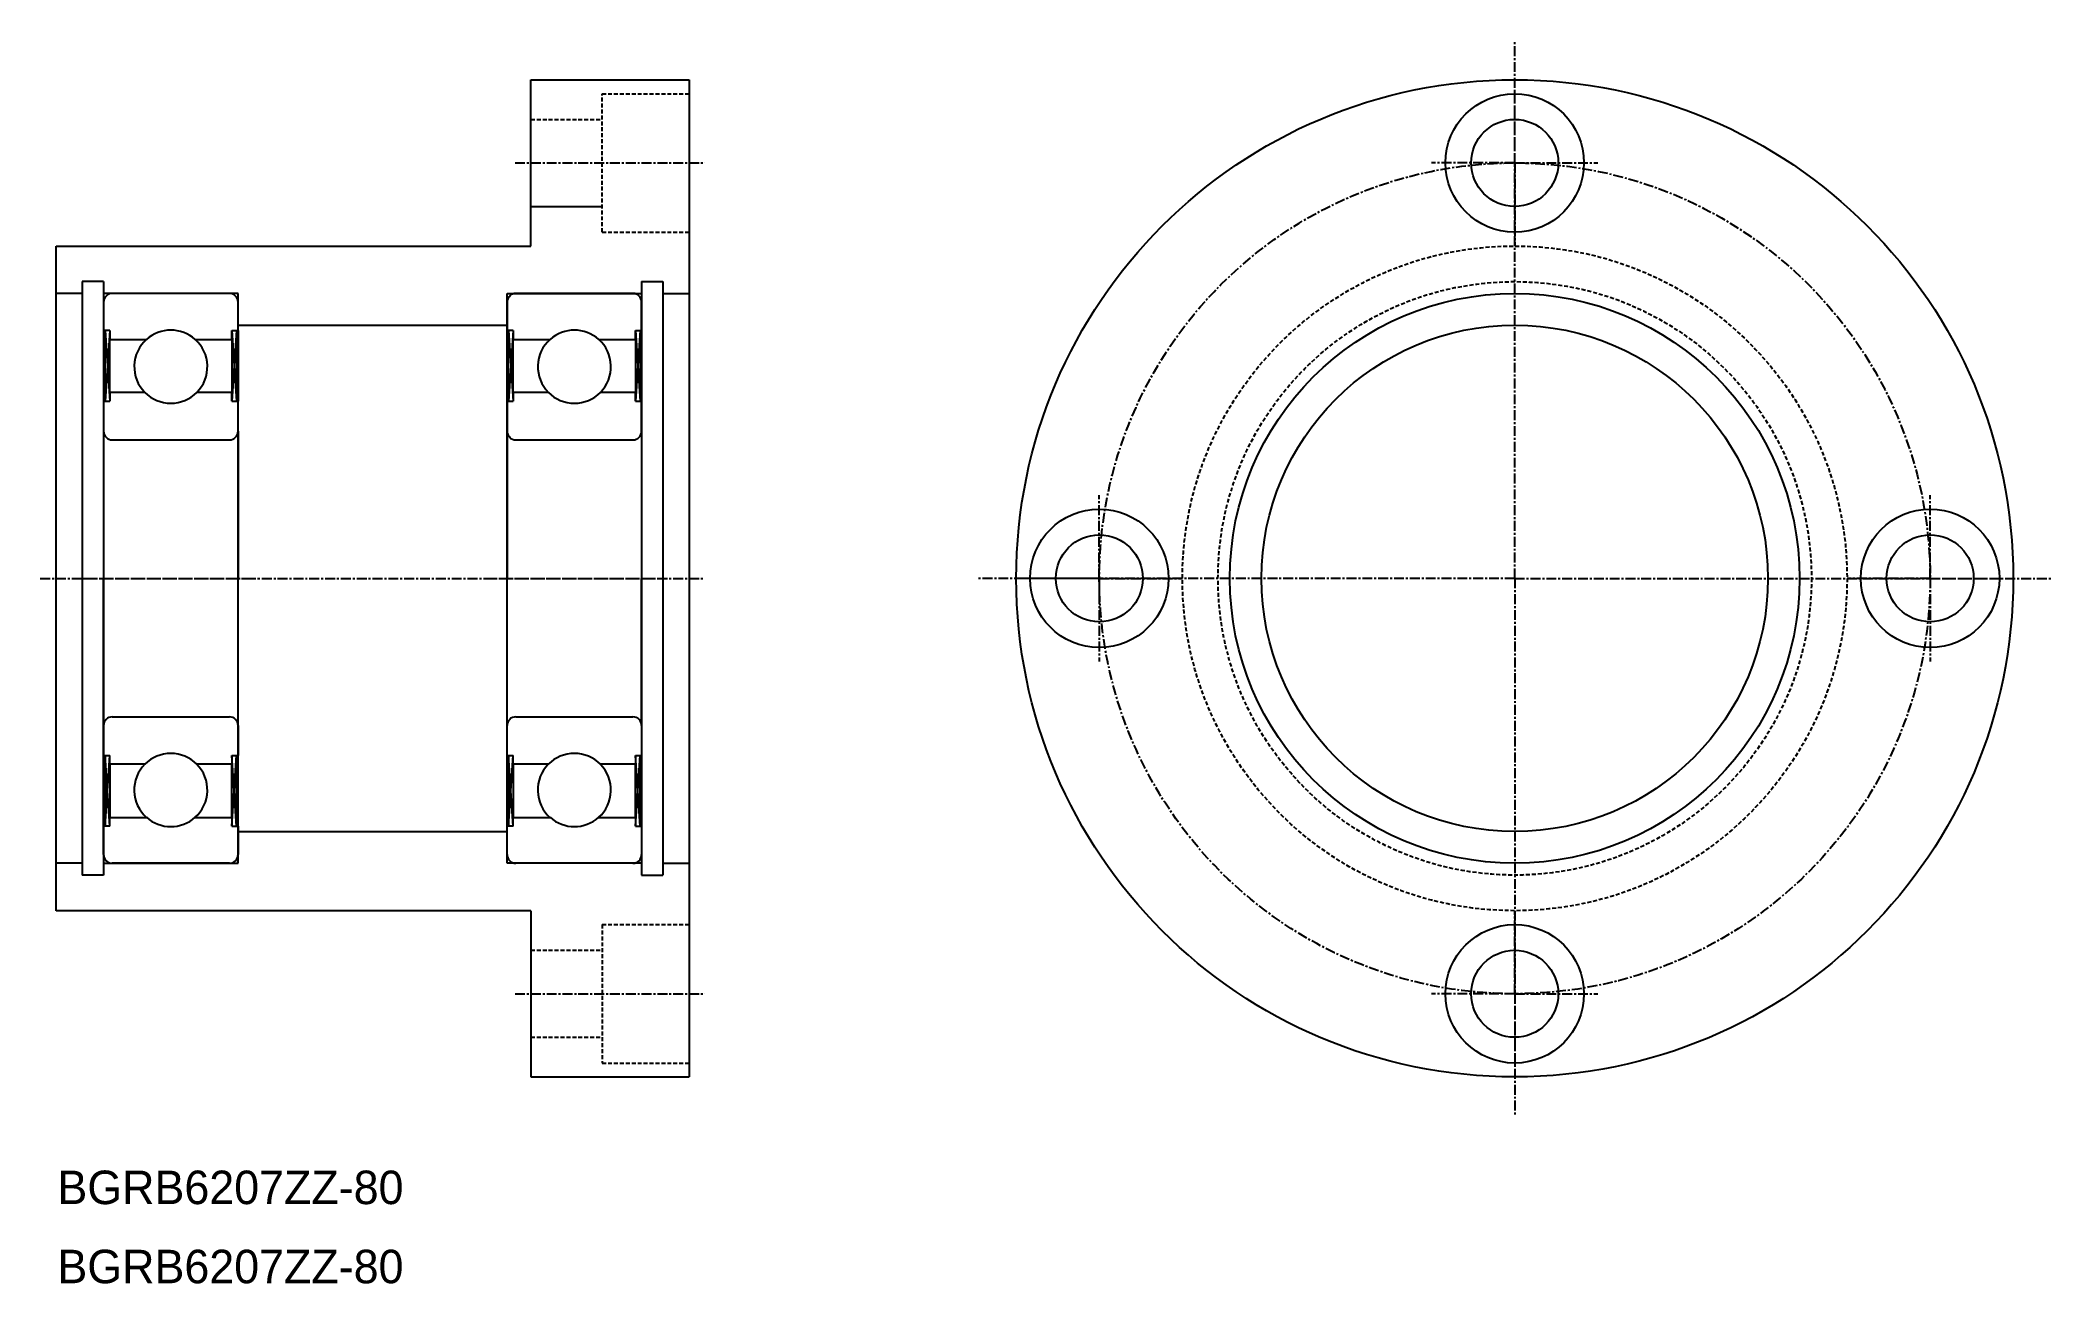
# Model space of a CAD drawing. Extents: x -133 to 122, y -112 to 46.
import ezdxf

# ---------------------------------------------------------------- set-up
doc = ezdxf.new("R2010")
doc.units = 0
for name, pattern in [('CENTER', [2, 1.25, -0.25, 0.25, -0.25]), ('CENTER2', [23, 20, -1, 1, -1]), ('DASHED', [0.75, 0.5, -0.25])]:
    doc.linetypes.add(name, pattern=pattern)
doc.layers.get('0').update_dxf_attribs({"linetype": 'CONTINUOUS'})
doc.layers.add('CENTER', color=1, linetype='CENTER')

msp = doc.modelspace()

# ---------------------------------------------------------------- linework, layer by layer
at = {"color": 7, "linetype": 'CONTINUOUS'}
for p, q in [((-70.51, 19.53), (-70.51, 40.53)), ((-70.51, 40.53), (-50.51, 40.53)), ((-50.51, 40.53), (-50.51, -85.47)), ((-70.51, 24.53), (-61.51, 24.53)), ((-130.51, 19.53), (-70.51, 19.53)), ((-130.51, -64.47), (-130.51, 19.53)), ((-127.21, 13.53), (-130.51, 13.53)), ((-124.51, 15.03), (-127.21, 15.03)), ((-127.21, 15.03), (-127.21, -59.97)), ((-124.51, 15.03), (-124.51, -59.97)), ((-107.51, 13.53), (-124.51, 13.53)), ((-108.61, 13.53), (-123.41, 13.53)), ((-107.51, -58.47), (-107.51, 13.53)), ((-73.51, 13.53), (-56.51, 13.53)), ((-73.51, -58.47), (-73.51, 13.53)), ((-57.61, 13.53), (-72.41, 13.53)), ((-56.51, 15.03), (-53.81, 15.03)), ((-56.51, 15.03), (-56.51, -59.97)), ((-53.81, 15.03), (-53.81, -59.97)), ((-53.81, 13.53), (-50.51, 13.53)), ((-124.51, 12.43), (-124.51, 8.86)), ((-107.51, 8.86), (-107.51, 12.43)), ((-73.51, 12.43), (-73.51, 8.86)), ((-56.51, 8.86), (-56.51, 12.43)), ((-123.73, 8.86), (-124.51, 8.86)), ((-124.51, 8.86), (-124.51, -0.07)), ((-124.32, -0.07), (-124.32, 8.86)), ((-124.32, 8.86), (-123.73, -0.07)), ((-123.73, 8.86), (-124.32, -0.07)), ((-123.73, 8.86), (-123.73, 7.73)), ((-123.73, 7.73), (-119.09, 7.73)), ((-123.73, 1.03), (-123.73, 7.73)), ((-112.93, 7.73), (-108.29, 7.73)), ((-108.29, 7.73), (-108.29, 8.86)), ((-108.29, 8.86), (-107.51, 8.86)), ((-108.29, 8.86), (-107.71, -0.07)), ((-107.71, 8.86), (-108.29, -0.07)), ((-108.29, 7.73), (-108.29, 1.03)), ((-107.71, 8.86), (-107.71, -0.07)), ((-107.51, 9.53), (-73.51, 9.53)), ((-107.51, 8.86), (-107.51, -0.07)), ((-72.73, 8.86), (-73.51, 8.86)), ((-73.51, 8.86), (-73.51, -0.07)), ((-73.32, -0.07), (-73.32, 8.86)), ((-73.32, 8.86), (-72.73, -0.07)), ((-72.73, 8.86), (-73.32, -0.07)), ((-72.73, 8.86), (-72.73, 7.73)), ((-72.73, 7.73), (-68.09, 7.73)), ((-72.73, 1.03), (-72.73, 7.73)), ((-61.93, 7.73), (-57.29, 7.73)), ((-57.29, 7.73), (-57.29, 8.86)), ((-57.29, 8.86), (-56.51, 8.86)), ((-57.29, 8.86), (-56.71, -0.07)), ((-56.71, 8.86), (-57.29, -0.07)), ((-57.29, 7.73), (-57.29, 1.03)), ((-56.71, 8.86), (-56.71, -0.07)), ((-56.51, 8.86), (-56.51, -0.07)), ((-119.3, 1.03), (-123.73, 1.03)), ((-123.73, 1.03), (-123.73, -0.07)), ((-108.29, 1.03), (-112.72, 1.03)), ((-108.29, -0.07), (-108.29, 1.03)), ((-68.3, 1.03), (-72.73, 1.03)), ((-72.73, 1.03), (-72.73, -0.07)), ((-57.29, 1.03), (-61.72, 1.03)), ((-57.29, -0.07), (-57.29, 1.03)), ((-124.51, -0.07), (-124.51, -3.87)), ((-124.51, -0.07), (-123.73, -0.07)), ((-108.29, -0.07), (-107.51, -0.07)), ((-107.51, -3.87), (-107.51, -0.07)), ((-73.51, -0.07), (-73.51, -3.87)), ((-73.51, -0.07), (-72.73, -0.07)), ((-57.29, -0.07), (-56.51, -0.07)), ((-56.51, -3.87), (-56.51, -0.07)), ((-124.51, -3.87), (-124.51, -22.47)), ((-123.41, -4.97), (-108.61, -4.97)), ((-107.51, -3.87), (-107.51, -22.47)), ((-73.51, -3.87), (-73.51, -22.47)), ((-72.41, -4.97), (-57.61, -4.97)), ((-56.51, -3.87), (-56.51, -22.47)), ((-124.51, -41.07), (-124.51, -22.47)), ((-107.51, -41.07), (-107.51, -22.47)), ((-73.51, -41.07), (-73.51, -22.47)), ((-56.51, -41.07), (-56.51, -22.47)), ((-123.41, -39.97), (-108.61, -39.97)), ((-72.41, -39.97), (-57.61, -39.97)), ((-124.51, -44.87), (-124.51, -41.07)), ((-107.51, -41.07), (-107.51, -44.87)), ((-73.51, -44.87), (-73.51, -41.07)), ((-56.51, -41.07), (-56.51, -44.87)), ((-124.51, -53.79), (-124.51, -44.87)), ((-124.51, -44.87), (-123.73, -44.87)), ((-124.32, -44.87), (-124.32, -53.79)), ((-124.32, -53.79), (-123.73, -44.87)), ((-123.73, -53.79), (-124.32, -44.87)), ((-123.73, -45.97), (-123.73, -44.87)), ((-108.29, -44.87), (-108.29, -45.97)), ((-108.29, -44.87), (-107.51, -44.87)), ((-108.29, -53.79), (-107.71, -44.87)), ((-107.71, -53.79), (-108.29, -44.87)), ((-107.71, -53.79), (-107.71, -44.87)), ((-107.51, -53.79), (-107.51, -44.87)), ((-73.51, -53.79), (-73.51, -44.87)), ((-73.51, -44.87), (-72.73, -44.87)), ((-73.32, -44.87), (-73.32, -53.79)), ((-73.32, -53.79), (-72.73, -44.87)), ((-72.73, -53.79), (-73.32, -44.87)), ((-72.73, -45.97), (-72.73, -44.87)), ((-57.29, -44.87), (-57.29, -45.97)), ((-57.29, -44.87), (-56.51, -44.87)), ((-57.29, -53.79), (-56.71, -44.87)), ((-56.71, -53.79), (-57.29, -44.87)), ((-56.71, -53.79), (-56.71, -44.87)), ((-56.51, -53.79), (-56.51, -44.87)), ((-119.3, -45.97), (-123.73, -45.97)), ((-123.73, -45.97), (-123.73, -52.67)), ((-108.29, -45.97), (-112.72, -45.97)), ((-108.29, -52.67), (-108.29, -45.97)), ((-68.3, -45.97), (-72.73, -45.97)), ((-72.73, -45.97), (-72.73, -52.67)), ((-57.29, -45.97), (-61.72, -45.97)), ((-57.29, -52.67), (-57.29, -45.97)), ((-123.73, -52.67), (-119.09, -52.67)), ((-123.73, -53.79), (-123.73, -52.67)), ((-112.93, -52.67), (-108.29, -52.67)), ((-108.29, -52.67), (-108.29, -53.79)), ((-72.73, -52.67), (-68.09, -52.67)), ((-72.73, -53.79), (-72.73, -52.67)), ((-61.93, -52.67), (-57.29, -52.67)), ((-57.29, -52.67), (-57.29, -53.79)), ((-124.51, -57.37), (-124.51, -53.79)), ((-123.73, -53.79), (-124.51, -53.79)), ((-108.29, -53.79), (-107.51, -53.79)), ((-107.51, -53.79), (-107.51, -57.37)), ((-107.51, -54.47), (-73.51, -54.47)), ((-73.51, -57.37), (-73.51, -53.79)), ((-72.73, -53.79), (-73.51, -53.79)), ((-57.29, -53.79), (-56.51, -53.79)), ((-56.51, -53.79), (-56.51, -57.37)), ((-127.21, -58.47), (-130.51, -58.47)), ((-124.51, -58.47), (-107.51, -58.47)), ((-108.61, -58.47), (-123.41, -58.47)), ((-56.51, -58.47), (-73.51, -58.47)), ((-57.61, -58.47), (-72.41, -58.47)), ((-53.81, -58.47), (-50.51, -58.47)), ((-124.51, -59.97), (-127.21, -59.97)), ((-56.51, -59.97), (-53.81, -59.97)), ((-70.51, -64.47), (-130.51, -64.47)), ((-70.51, -64.47), (-70.51, -85.47)), ((-70.51, -85.47), (-50.51, -85.47))]:
    msp.add_line(p, q, dxfattribs=at)
at = {"color": 3, "linetype": 'DASHED'}
for p, q in [((-61.51, 21.28), (-61.51, 38.78)), ((-61.51, 38.78), (-50.51, 38.78)), ((-70.51, 35.53), (-61.51, 35.53)), ((-61.51, 21.28), (-50.51, 21.28)), ((-61.51, -66.22), (-61.51, -83.72)), ((-61.51, -66.22), (-50.51, -66.22)), ((-70.51, -69.47), (-61.51, -69.47)), ((-70.51, -80.47), (-61.51, -80.47)), ((-61.51, -83.72), (-50.51, -83.72))]:
    msp.add_line(p, q, dxfattribs=at)
at = {"color": 3, "linetype": 'CENTER2'}
msp.add_line((1.33, -22.47), (-9.17, -22.47), dxfattribs=at)
at = {"color": 7, "linetype": 'CONTINUOUS'}
for centre, radius in [((53.83, -22.47), 63), ((53.83, 30.03), 8.75), ((53.83, 30.03), 5.5), ((53.83, -22.47), 36), ((53.83, -22.47), 32), ((1.33, -22.47), 8.75), ((106.33, -22.47), 8.75), ((1.33, -22.47), 5.5), ((106.33, -22.47), 5.5), ((53.83, -74.97), 8.75), ((53.83, -74.97), 5.5)]:
    msp.add_circle(centre, radius, dxfattribs=at)
at = {"color": 3, "linetype": 'DASHED'}
for radius in [42, 37.5]:
    msp.add_circle((53.83, -22.47), radius, dxfattribs=at)
at = {"color": 7, "linetype": 'CONTINUOUS'}
for centre, radius, start, end in [((-123.41, 12.43), 1.1, 90, 180), ((-108.61, 12.43), 1.1, 0, 90), ((-72.41, 12.43), 1.1, 90, 180), ((-57.61, 12.43), 1.1, 0, 90), ((-116.01, 4.28), 4.62, 131.7596, 224.6442), ((-116.01, 4.28), 4.62, 48.2404, 131.7596), ((-116.01, 4.28), 4.62, 315.3558, 48.2404), ((-65.01, 4.28), 4.62, 131.7596, 224.6442), ((-65.01, 4.28), 4.62, 48.2404, 131.7596), ((-65.01, 4.28), 4.62, 315.3558, 48.2404), ((-116.01, 4.28), 4.62, 224.6442, 315.3558), ((-65.01, 4.28), 4.62, 224.6442, 315.3558), ((-123.41, -3.87), 1.1, 180, 270), ((-108.61, -3.87), 1.1, 270, 0), ((-72.41, -3.87), 1.1, 180, 270), ((-57.61, -3.87), 1.1, 270, 0), ((-123.41, -41.07), 1.1, 90, 180), ((-108.61, -41.07), 1.1, 0, 90), ((-72.41, -41.07), 1.1, 90, 180), ((-57.61, -41.07), 1.1, 0, 90), ((-116.01, -49.22), 4.63, 44.6442, 135.3558), ((-65.01, -49.22), 4.63, 44.6442, 135.3558), ((-116.01, -49.22), 4.63, 135.3558, 228.2404), ((-116.01, -49.22), 4.62, 311.7596, 44.6442), ((-65.01, -49.22), 4.63, 135.3558, 228.2404), ((-65.01, -49.22), 4.62, 311.7596, 44.6442), ((-116.01, -49.22), 4.62, 228.2404, 311.7596), ((-65.01, -49.22), 4.62, 228.2404, 311.7596), ((-123.41, -57.37), 1.1, 180, 270), ((-108.61, -57.37), 1.1, 270, 0), ((-72.41, -57.37), 1.1, 180, 270), ((-57.61, -57.37), 1.1, 270, 0)]:
    msp.add_arc(centre, radius, start, end, dxfattribs=at)
at = {"layer": 'CENTER', "color": 1, "linetype": 'CENTER'}
for p, q in [((53.83, -22.47), (53.83, 45.53)), ((53.83, 30.03), (53.83, 40.53)), ((-72.51, 30.03), (-48.51, 30.03)), ((53.83, 30.03), (43.33, 30.03)), ((53.83, 30.03), (53.83, 19.53)), ((53.83, 30.03), (64.33, 30.03)), ((1.33, -22.47), (1.33, -11.97)), ((106.33, -22.47), (106.33, -11.97)), ((-132.51, -22.47), (-48.51, -22.47)), ((-127.06, -22.47), (-104.96, -22.47)), ((-76.06, -22.47), (-53.96, -22.47)), ((53.83, -22.47), (-14.17, -22.47)), ((1.33, -22.47), (1.33, -32.97)), ((1.33, -22.47), (11.83, -22.47)), ((53.83, -22.47), (53.83, -90.47)), ((53.83, -22.47), (121.83, -22.47)), ((106.33, -22.47), (95.83, -22.47)), ((106.33, -22.47), (106.33, -32.97)), ((106.33, -22.47), (116.83, -22.47)), ((53.83, -74.97), (53.83, -64.47)), ((-72.51, -74.97), (-48.51, -74.97)), ((53.83, -74.97), (43.33, -74.97)), ((53.83, -74.97), (64.33, -74.97)), ((53.83, -74.97), (53.83, -85.47))]:
    msp.add_line(p, q, dxfattribs=at)
msp.add_circle((53.83, -22.47), 52.5, dxfattribs=at)

# ---------------------------------------------------------------- texts
at = {"color": 7, "linetype": 'CONTINUOUS'}
for p in [(-130.34, -101.55), (-130.34, -111.55)]:
    msp.add_text('BGRB6207ZZ-80', height=4.2333, dxfattribs=at).set_placement(p)

doc.saveas('drawing.dxf')
